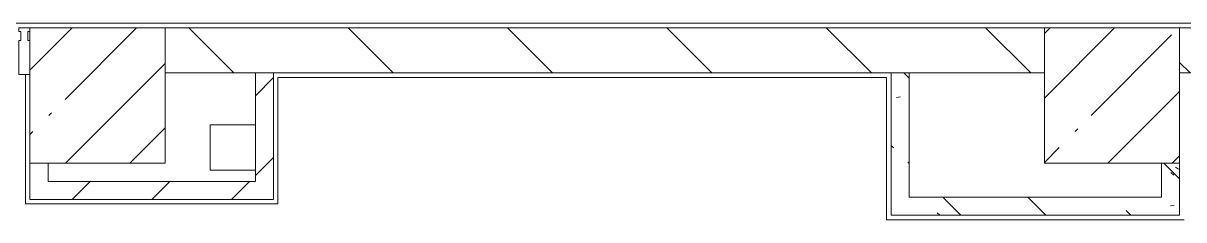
# Model space of a CAD drawing. Header units: millimetres. Extents: x 81711 to 274967, y -8553 to 29000.
# Drawn here: x 155587 to 160735, y 7050 to 7920 of the extents above; entities that cross this region are included whole.
import ezdxf

# ---------------------------------------------------------------- set-up
doc = ezdxf.new("R2010")
doc.units = ezdxf.units.MM
doc.layers.add('A-FLOR-2', color=7, linetype='Continuous', lineweight=5, true_color=0xaaaaaa)
doc.layers.add('I-WALL-29', color=7, linetype='Continuous', lineweight=5, true_color=0x787878)
for name, color, linetype, lineweight in [('A-GLAZ-CWMG-2', 7, 'Continuous', 5), ('A-WALL', 7, 'Continuous', 9), ('I-WALL-27', 7, 'Continuous', 5), ('S-COLS-1', 7, 'Continuous', 5)]:
    doc.layers.add(name, color=color, linetype=linetype, lineweight=lineweight)
pattern_1 = [(45, (147956.67, 0), (-176.7767, 176.7767), [])]
pattern_2 = [(135, (147956.67, 0), (-353.553, -353.553), [])]
pattern_3 = [(135, (147956.67, 0), (-377.17, -377.17), [533.4, -88.9, 17.78, -88.9]), (135, (147956.67, 376.94), (-377.17, -377.17), []), (50, (147956.67, 0), (637.645, -55.787), [66.675, -733.425]), (355, (147956.7, 0), (-123.35, 668.7), [53.34, -586.74]), (100.451, (148009.8, -4.65), (514.3, 612.908), [56.665, -623.315]), (46.184, (147956.7, 177.8), (948.776, -147.15), [100.01, -1100.137]), (96.636, (148035.7, 165.5), (830.91, 865.997), [85, -934.973]), (351.184, (147956.7, 177.8), (830.92, 865.99), [80.01, -880.11]), (21, (148045.57, 133.35), (530.65, -357.928), [66.675, -733.425]), (326, (148045.6, 133.35), (216.308, 644.658), [53.34, -586.74]), (71.451, (148089.8, 103.5), (746.96, 286.724), [56.665, -623.315]), (37.5, (147956.67, 0), (10.8105, 295.9426), [16.764, -562.864, 16.764, -578.866, -588.962]), (37.5, (147956.67, 0), (10.8105, 295.9426), [-1175.258, 16.764, -572.198]), (7.5, (147956.67, 0), (233.869, 350.632), [16.764, -322.834, 16.764, -549.529, -224.472]), (7.5, (147956.67, 0), (233.869, 350.632), [-905.891, 16.764, -207.708]), (327.5, (147758.43, 0), (474.568, -20.0513), [16.764, -205.486, 16.764, -676.656, -920.115]), (327.5, (147758.43, 0), (474.568, -20.0513), [-915.67, 16.764, -903.351]), (317.5, (147669.53, 0), (518.452, 88.993), [16.764, -272.161, 16.764, -443.738, -653.415]), (317.5, (147669.53, 0), (518.452, 88.993), [-749.427, 16.764, -636.65])]

# ---------------------------------------------------------------- blocks, each defined once
blk = doc.blocks.new('BSC_Колонна _Прямоугольная - 600х600-V186-1_5_3_птичка')
at = {"layer": 'S-COLS-1'}
h = blk.add_hatch(dxfattribs=at)
h.set_pattern_fill('FP_172', color=256, style=0, pattern_type=2)
h.set_pattern_definition([(45, (-7960, -7600), (-285.123, 285.123), []), (45, (-7674.88, -7600), (-285.123, 285.123), [504.031, -100.806, 16.764, -84.042])])
h.paths.add_polyline_path([(68.5, -300), (300, -300), (300, 300), (-300, 300), (-300, -300)])
for p, q in [((300, 300), (-300, 300)), ((-300, 300), (-300, -300)), ((300, -300), (300, 300)), ((-300, -300), (300, -300))]:
    blk.add_line(p, q, dxfattribs=at)
blk = doc.blocks.new('BSC_Колонна _Прямоугольная - 600х600-20441433-1_5_3_птичка')
at = {"layer": 'S-COLS-1'}
h = blk.add_hatch(dxfattribs=at)
h.set_pattern_fill('FP_182', color=256, style=0, pattern_type=2)
h.set_pattern_definition([(45, (-12460, -7600), (-285.123, 285.123), []), (45, (-12174.88, -7600), (-285.123, 285.123), [504.031, -100.806, 16.764, -84.042])])
h.paths.add_polyline_path([(-300, -300), (300, -300), (300, 300), (-300, 300), (-300, -164.8)])
for p, q in [((300, 300), (-300, 300)), ((-300, 300), (-300, -300)), ((300, -300), (300, 300)), ((-300, -300), (300, -300))]:
    blk.add_line(p, q, dxfattribs=at)
blk = doc.blocks.new('Прямоугольный импост - Импост структурный с накладкой - 190мм-32633541-1_5_3_птичка')
at = {"layer": 'A-GLAZ-CWMG-2'}
for p, q in [((0, 17), (-50, 17)), ((-50, 17), (-50, 0)), ((-50, 0), (-40, 0)), ((-40, 0), (-40, -40)), ((-10, -40), (-10, 0)), ((-10, 0), (0, 0)), ((-40, -40), (-50, -40)), ((-50, -40), (-50, -190)), ((0, -40), (-10, -40)), ((-50, -190), (0, -190))]:
    blk.add_line(p, q, dxfattribs=at)

msp = doc.modelspace()

# ---------------------------------------------------------------- hatches: boundary and pattern name
at = {"layer": 'I-WALL-27'}
h = msp.add_hatch(dxfattribs=at)
h.set_pattern_fill('FP_104', color=256, style=0, pattern_type=2)
h.set_pattern_definition(pattern_2)
h.paths.add_polyline_path([(156675.8, 7700), (160116.7, 7700), (160116.7, 7900), (156216.7, 7900), (156216.7, 7700), (156616.7, 7700)])
h = msp.add_hatch(dxfattribs=at)
h.set_pattern_fill('FP_104', color=256, style=0, pattern_type=2)
h.set_pattern_definition(pattern_2)
h.paths.add_polyline_path([(162266.7, 7700), (162686.7, 7700), (162686.7, 7900), (162221.7, 7894.4), (162221.7, 7700)])
h.paths.add_polyline_path([(160781.7, 7700), (160781.7, 7900), (160716.7, 7900), (160716.7, 7700), (160736.7, 7700)])
h.paths.add_polyline_path([(163816.7, 7700), (164616.7, 7700), (164616.7, 7900), (163786.7, 7900), (163786.7, 7700)])
h = msp.add_hatch(dxfattribs=at)
h.set_pattern_fill('FP_110', color=256, style=0, pattern_type=2)
h.set_pattern_definition(pattern_1)
h.paths.add_polyline_path([(156696.7, 7140), (156696.7, 7700), (156616.7, 7700), (156616.7, 7140)])
h = msp.add_hatch(dxfattribs=at)
h.set_pattern_fill('FP_110', color=256, style=0, pattern_type=2)
h.set_pattern_definition(pattern_1)
h.paths.add_polyline_path([(156244.1, 7140), (156616.7, 7140), (156616.7, 7220), (155616.7, 7220), (155616.7, 7140), (156236.4, 7140)])
at = {"layer": 'I-WALL-29'}
h = msp.add_hatch(dxfattribs=at)
h.set_pattern_fill('FP_103', color=256, style=0, pattern_type=2)
h.set_pattern_definition(pattern_3)
h.paths.add_polyline_path([(159436.7, 7150), (159516.7, 7150), (159516.7, 7700), (159436.7, 7700), (159436.7, 7271.5)])
h = msp.add_hatch(dxfattribs=at)
h.set_pattern_fill('FP_103', color=256, style=0, pattern_type=2)
h.set_pattern_definition(pattern_3)
h.paths.add_polyline_path([(160716.7, 7070), (160716.7, 7300), (160636.7, 7300), (160636.7, 7070)])
h = msp.add_hatch(dxfattribs=at)
h.set_pattern_fill('FP_103', color=256, style=0, pattern_type=2)
h.set_pattern_definition(pattern_3)
h.paths.add_polyline_path([(159870.2, 7070), (160636.7, 7070), (160636.7, 7150), (159436.7, 7150), (159436.7, 7070)])

# ---------------------------------------------------------------- linework, layer by layer
at = {"layer": 'A-FLOR-2'}
for p, q in [((150949.9, 7920), (163696.7, 7920)), ((155596.7, 7120), (155596.7, 7693)), ((159416.7, 7680), (156716.7, 7680)), ((156716.7, 7680), (156716.7, 7120)), ((159416.7, 7050), (159416.7, 7680)), ((156416.7, 7470), (156616.7, 7470)), ((156416.7, 7270), (156416.7, 7470)), ((156616.7, 7270), (156416.7, 7270)), ((156716.7, 7120), (155596.7, 7120)), ((160736.7, 7050), (159416.7, 7050))]:
    msp.add_line(p, q, dxfattribs=at)
at = {"layer": 'A-WALL'}
for p, q in [((156696.7, 7700), (156616.7, 7700)), ((159516.7, 7700), (159436.7, 7700))]:
    msp.add_line(p, q, dxfattribs=at)
at = {"layer": 'I-WALL-27'}
for p, q in [((160116.7, 7900), (156216.7, 7900)), ((160781.7, 7900), (160716.7, 7900)), ((156216.7, 7700), (156616.7, 7700)), ((156616.7, 7700), (156616.7, 7220)), ((156696.7, 7140), (156696.7, 7700)), ((156696.7, 7700), (159436.7, 7700)), ((159436.7, 7700), (159436.7, 7070)), ((159516.7, 7700), (160116.7, 7700)), ((159516.7, 7150), (159516.7, 7700)), ((160716.7, 7700), (160781.7, 7700)), ((155616.7, 7300), (155616.7, 7140)), ((155696.7, 7220), (155696.7, 7300)), ((160636.7, 7300), (160636.7, 7150)), ((160716.7, 7070), (160716.7, 7300)), ((156616.7, 7220), (155696.7, 7220)), ((155616.7, 7140), (156696.7, 7140)), ((160636.7, 7150), (159516.7, 7150)), ((159436.7, 7070), (160716.7, 7070))]:
    msp.add_line(p, q, dxfattribs=at)

# ---------------------------------------------------------------- block references
at = {"layer": 'A-GLAZ-CWMG-2'}
msp.add_blockref('Прямоугольный импост - Импост структурный с накладкой - 190мм-32633541-1_5_3_птичка', (155616.7, 7883), dxfattribs=at)
at = {"layer": 'S-COLS-1'}
for name, p in [('BSC_Колонна _Прямоугольная - 600х600-V186-1_5_3_птичка', (155916.7, 7600)), ('BSC_Колонна _Прямоугольная - 600х600-20441433-1_5_3_птичка', (160416.7, 7600))]:
    msp.add_blockref(name, p, dxfattribs=at)

doc.saveas('drawing.dxf')
